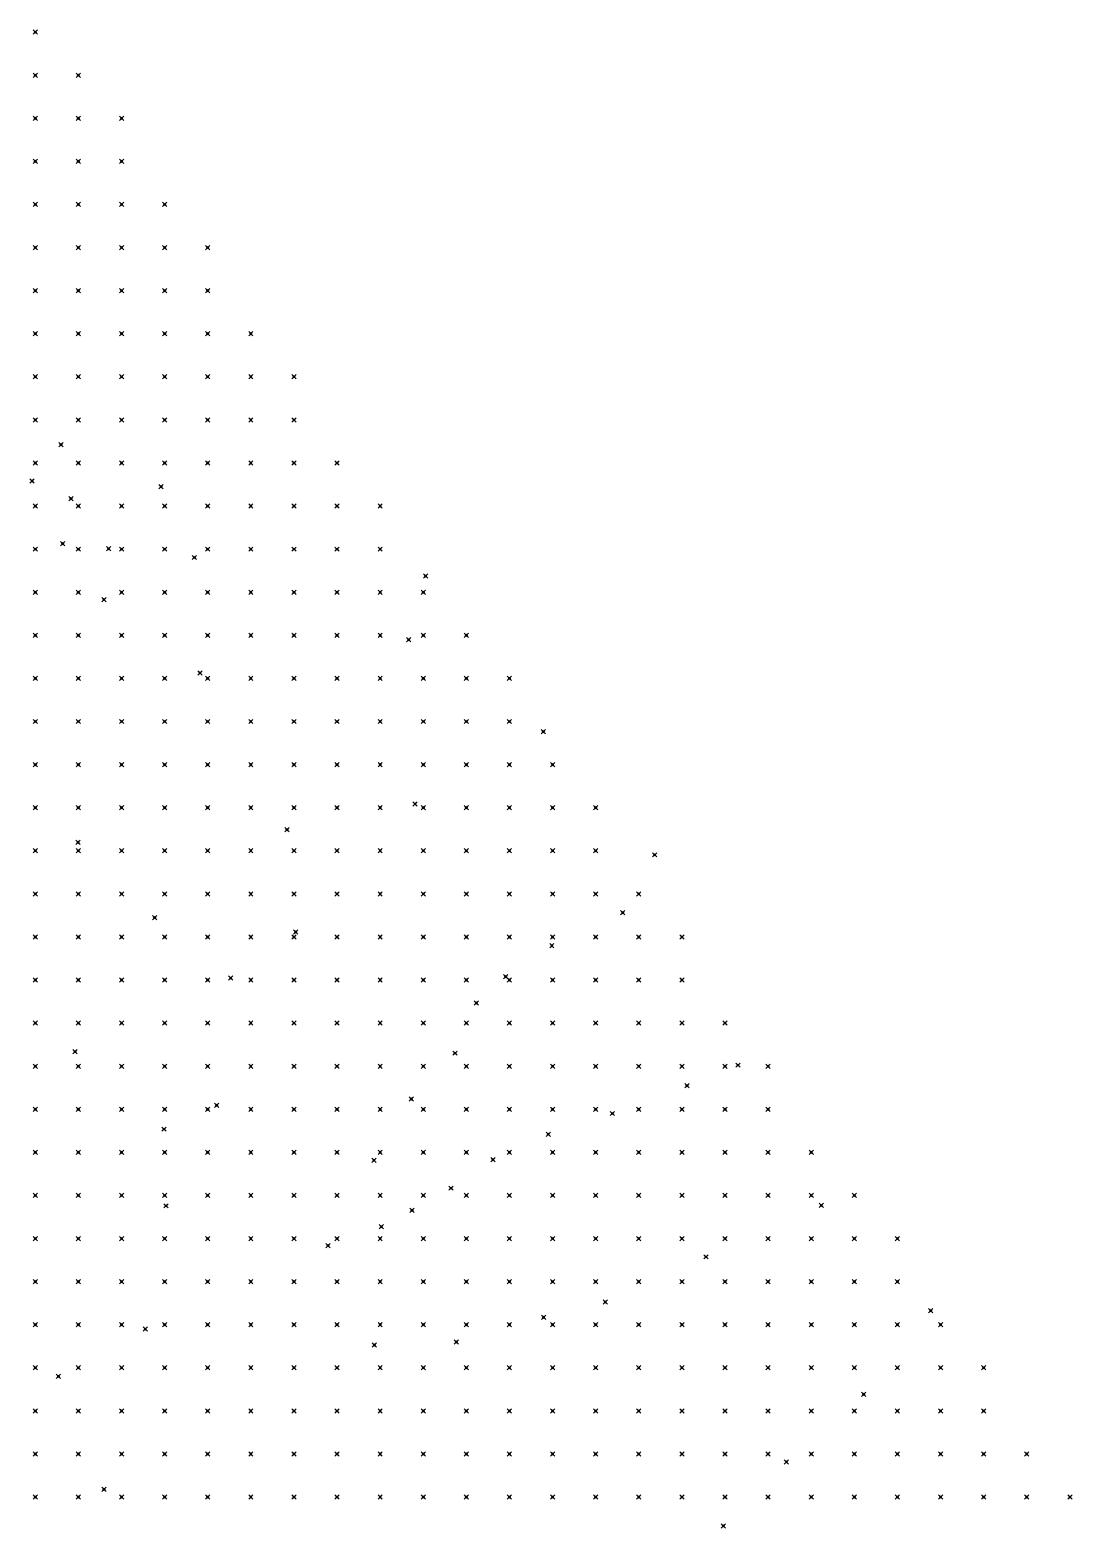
# Model space of a CAD drawing. Header units: metres. Extents: x 441556 to 446409, y 432338 to 461058.
# Drawn here: x 444581.1 to 444653.6, y 445010.5 to 445114.8 of the extents above; entities that cross this region are included whole.
import ezdxf

# ---------------------------------------------------------------- set-up
doc = ezdxf.new("R2010")
doc.units = ezdxf.units.M
doc.header["$MEASUREMENT"] = 0
doc.header["$PDMODE"] = 35
doc.header["$PDSIZE"] = 0.15
doc.layers.add('DTM-NOK-RevN_LIDAR_co_lidar', color=91, linetype='Continuous', lineweight=0)
doc.layers.add('DTM-NOK-RevN_RTK', color=32, linetype='Continuous', lineweight=0)

msp = doc.modelspace()

# ---------------------------------------------------------------- linework, layer by layer
at = {"layer": 'DTM-NOK-RevN_LIDAR_co_lidar'}
for p in [(444581.435, 445114.655, 375.64), (444581.435, 445111.656, 375.27), (444584.434, 445111.656, 376.249), (444581.435, 445108.656, 375.028), (444584.434, 445108.656, 375.751), (444587.434, 445108.656, 376.972), (444581.435, 445105.657, 374.471), (444584.434, 445105.657, 375.872), (444587.434, 445105.657, 377.16), (444581.435, 445102.658, 373.727), (444584.434, 445102.658, 376.088), (444587.434, 445102.658, 377.391), (444590.433, 445102.658, 378.201), (444581.435, 445099.658, 373.585), (444584.434, 445099.658, 376.193), (444587.434, 445099.658, 377.491), (444590.433, 445099.658, 377.925), (444593.432, 445099.658, 379.659), (444581.435, 445096.659, 374.246), (444584.434, 445096.659, 376.615), (444587.434, 445096.659, 377.964), (444590.433, 445096.659, 378.679), (444593.432, 445096.659, 380.066), (444581.435, 445093.66, 374.739), (444584.434, 445093.66, 377.166), (444587.434, 445093.66, 378.848), (444590.433, 445093.66, 379.91), (444593.432, 445093.66, 381.484), (444596.432, 445093.66, 383.294), (444581.435, 445090.66, 375.142), (444584.434, 445090.66, 377.35), (444587.434, 445090.66, 379.279), (444590.433, 445090.66, 381.017), (444593.432, 445090.66, 383.171), (444596.432, 445090.66, 385.041), (444599.431, 445090.66, 386.334), (444581.435, 445087.661, 375.387), (444584.434, 445087.661, 377.421), (444587.434, 445087.661, 379.634), (444590.433, 445087.661, 381.99), (444593.432, 445087.661, 384.094), (444596.432, 445087.661, 385.44), (444599.431, 445087.661, 386.971), (444581.435, 445084.662, 375.575), (444584.434, 445084.662, 377.981), (444587.434, 445084.662, 380.443), (444590.433, 445084.662, 382.527), (444593.432, 445084.662, 384.053), (444596.432, 445084.662, 385.094), (444599.431, 445084.662, 386.578), (444602.43, 445084.662, 387.86), (444581.435, 445081.662, 376.467), (444584.434, 445081.662, 378.747), (444587.434, 445081.662, 380.711), (444590.433, 445081.662, 382.237), (444593.432, 445081.662, 383.326), (444596.432, 445081.662, 384.849), (444599.431, 445081.662, 386.697), (444602.43, 445081.662, 386.686), (444605.43, 445081.662, 387.178), (444581.435, 445078.663, 377.137), (444584.434, 445078.663, 378.791), (444587.434, 445078.663, 380.15), (444590.433, 445078.663, 381.266), (444593.432, 445078.663, 382.262), (444596.432, 445078.663, 384.052), (444599.431, 445078.663, 385.882), (444602.43, 445078.663, 385.322), (444605.43, 445078.663, 385.232), (444581.435, 445075.664, 377.209), (444584.434, 445075.664, 378.093), (444587.434, 445075.664, 378.85), (444590.433, 445075.664, 379.782), (444593.432, 445075.664, 380.832), (444596.432, 445075.664, 381.939), (444599.431, 445075.664, 383.149), (444602.43, 445075.664, 383.929), (444605.43, 445075.664, 384.211), (444608.429, 445075.664, 384.603), (444581.435, 445072.664, 376.238), (444584.434, 445072.664, 376.776), (444587.434, 445072.664, 376.994), (444590.433, 445072.664, 377.689), (444593.432, 445072.664, 378.813), (444596.432, 445072.664, 379.72), (444599.431, 445072.664, 380.836), (444602.43, 445072.664, 382.431), (444605.43, 445072.664, 383.803), (444608.429, 445072.664, 384.776), (444611.429, 445072.664, 386.694), (444581.435, 445069.665, 374.51), (444584.434, 445069.665, 374.864), (444587.434, 445069.665, 374.969), (444590.433, 445069.665, 375.469), (444593.432, 445069.665, 376.577), (444596.432, 445069.665, 377.664), (444599.431, 445069.665, 379.175), (444602.43, 445069.665, 381.648), (444605.43, 445069.665, 383.723), (444608.429, 445069.665, 385.126), (444611.429, 445069.665, 386.896), (444614.428, 445069.665, 388.619), (444581.435, 445066.666, 372.538), (444584.434, 445066.666, 372.497), (444587.434, 445066.666, 372.253), (444590.433, 445066.666, 373.053), (444593.432, 445066.666, 375.06), (444596.432, 445066.666, 376.982), (444599.431, 445066.666, 378.395), (444602.43, 445066.666, 380.07), (444605.43, 445066.666, 383.195), (444608.429, 445066.666, 384.891), (444611.429, 445066.666, 386.296), (444614.428, 445066.666, 387.732), (444581.435, 445063.666, 370.486), (444584.434, 445063.666, 370.514), (444587.434, 445063.666, 370.83), (444590.433, 445063.666, 371.223), (444593.432, 445063.666, 373.382), (444596.432, 445063.666, 376.45), (444599.431, 445063.666, 377.277), (444602.43, 445063.666, 378.531), (444605.43, 445063.666, 381.207), (444608.429, 445063.666, 383.814), (444611.429, 445063.666, 385.101), (444614.428, 445063.666, 387.054), (444617.427, 445063.666, 388.454), (444581.435, 445060.667, 368.314), (444584.434, 445060.667, 368.406), (444587.434, 445060.667, 369.075), (444590.433, 445060.667, 370.446), (444593.432, 445060.667, 372.597), (444596.432, 445060.667, 374.714), (444599.431, 445060.667, 376.009), (444602.43, 445060.667, 377.137), (444605.43, 445060.667, 378.859), (444608.429, 445060.667, 382.726), (444611.429, 445060.667, 384.131), (444614.428, 445060.667, 386.048), (444617.427, 445060.667, 387.75), (444620.427, 445060.667, 389.497), (444581.435, 445057.668, 366.584), (444584.434, 445057.668, 367.009), (444587.434, 445057.668, 368.108), (444590.433, 445057.668, 369.642), (444593.432, 445057.668, 371.718), (444596.432, 445057.668, 373.957), (444599.431, 445057.668, 375.65), (444602.43, 445057.668, 378.083), (444605.43, 445057.668, 381.262), (444608.429, 445057.668, 382.596), (444611.429, 445057.668, 384.084), (444614.428, 445057.668, 385.773), (444617.427, 445057.668, 387.284), (444620.427, 445057.668, 389.028), (444581.435, 445054.668, 365.372), (444584.434, 445054.668, 366.149), (444587.434, 445054.668, 367.507), (444590.433, 445054.668, 369.26), (444593.432, 445054.668, 371.114), (444596.432, 445054.668, 373.975), (444599.431, 445054.668, 376.885), (444602.43, 445054.668, 378.052), (444605.43, 445054.668, 380.427), (444608.429, 445054.668, 382.367), (444611.429, 445054.668, 383.463), (444614.428, 445054.668, 384.983), (444617.427, 445054.668, 386.634), (444620.427, 445054.668, 387.901), (444623.426, 445054.668, 389.033), (444581.435, 445051.669, 364.379), (444584.434, 445051.669, 365.538), (444587.434, 445051.669, 366.939), (444590.433, 445051.669, 368.875), (444593.432, 445051.669, 370.999), (444596.432, 445051.669, 373.632), (444599.431, 445051.669, 376.476), (444602.43, 445051.669, 377.738), (444605.43, 445051.669, 379.423), (444608.429, 445051.669, 380.629), (444611.429, 445051.669, 382.013), (444614.428, 445051.669, 384.241), (444617.427, 445051.669, 385.737), (444620.427, 445051.669, 387.151), (444623.426, 445051.669, 388.569), (444626.425, 445051.669, 390.219), (444581.435, 445048.67, 363.884), (444584.434, 445048.67, 365.166), (444587.434, 445048.67, 366.821), (444590.433, 445048.67, 368.784), (444593.432, 445048.67, 370.796), (444596.432, 445048.67, 373.198), (444599.431, 445048.67, 375.53), (444602.43, 445048.67, 376.68), (444605.43, 445048.67, 378.06), (444608.429, 445048.67, 380.045), (444611.429, 445048.67, 381.667), (444614.428, 445048.67, 382.991), (444617.427, 445048.67, 384.844), (444620.427, 445048.67, 386.674), (444623.426, 445048.67, 387.996), (444626.425, 445048.67, 389.953), (444581.435, 445045.67, 363.758), (444584.434, 445045.67, 365.237), (444587.434, 445045.67, 366.98), (444590.433, 445045.67, 368.464), (444593.432, 445045.67, 369.975), (444596.432, 445045.67, 372.065), (444599.431, 445045.67, 374.047), (444602.43, 445045.67, 375.552), (444605.43, 445045.67, 377.444), (444608.429, 445045.67, 379.226), (444611.429, 445045.67, 380.498), (444614.428, 445045.67, 382.153), (444617.427, 445045.67, 384.619), (444620.427, 445045.67, 386.281), (444623.426, 445045.67, 387.199), (444626.425, 445045.67, 388.149), (444629.425, 445045.67, 389.232), (444581.435, 445042.671, 363.655), (444584.434, 445042.671, 365.333), (444587.434, 445042.671, 367.022), (444590.433, 445042.671, 368.636), (444593.432, 445042.671, 369.976), (444596.432, 445042.671, 371.088), (444599.431, 445042.671, 372.604), (444602.43, 445042.671, 374.32), (444605.43, 445042.671, 376.094), (444608.429, 445042.671, 377.549), (444611.429, 445042.671, 379.083), (444614.428, 445042.671, 380.738), (444617.427, 445042.671, 382.847), (444620.427, 445042.671, 384.339), (444623.426, 445042.671, 386), (444626.425, 445042.671, 387.161), (444629.425, 445042.671, 388.617), (444632.424, 445042.671, 390.304), (444581.435, 445039.672, 363.617), (444584.434, 445039.672, 365.378), (444587.434, 445039.672, 367.091), (444590.433, 445039.672, 368.426), (444593.432, 445039.672, 369.199), (444596.432, 445039.672, 369.921), (444599.431, 445039.672, 371.208), (444602.43, 445039.672, 372.922), (444605.43, 445039.672, 374.622), (444608.429, 445039.672, 376.399), (444611.429, 445039.672, 378.343), (444614.428, 445039.672, 380.209), (444617.427, 445039.672, 381.894), (444620.427, 445039.672, 383.493), (444623.426, 445039.672, 385.214), (444626.425, 445039.672, 386.677), (444629.425, 445039.672, 388.146), (444632.424, 445039.672, 389.089), (444581.435, 445036.672, 363.702), (444584.434, 445036.672, 365.467), (444587.434, 445036.672, 366.932), (444590.433, 445036.672, 368.084), (444593.432, 445036.672, 368.243), (444596.432, 445036.672, 368.21), (444599.431, 445036.672, 369.524), (444602.43, 445036.672, 371.386), (444605.43, 445036.672, 373.46), (444608.429, 445036.672, 375.336), (444611.429, 445036.672, 377.672), (444614.428, 445036.672, 379.811), (444617.427, 445036.672, 381.435), (444620.427, 445036.672, 382.875), (444623.426, 445036.672, 384.548), (444626.425, 445036.672, 386.027), (444629.425, 445036.672, 387.447), (444632.424, 445036.672, 388.232), (444635.423, 445036.672, 389.457), (444581.435, 445033.673, 363.702), (444584.434, 445033.673, 365.224), (444587.434, 445033.673, 365.991), (444590.433, 445033.673, 366.38), (444593.432, 445033.673, 366.332), (444596.432, 445033.673, 366.547), (444599.431, 445033.673, 367.914), (444602.43, 445033.673, 369.982), (444605.43, 445033.673, 372.293), (444608.429, 445033.673, 374.378), (444611.429, 445033.673, 377.031), (444614.428, 445033.673, 378.85), (444617.427, 445033.673, 380.554), (444620.427, 445033.673, 382.033), (444623.426, 445033.673, 383.575), (444626.425, 445033.673, 385.185), (444629.425, 445033.673, 386.509), (444632.424, 445033.673, 387.585), (444635.423, 445033.673, 388.626), (444638.423, 445033.673, 389.85), (444581.435, 445030.674, 363.346), (444584.434, 445030.674, 364.319), (444587.434, 445030.674, 364.618), (444590.433, 445030.674, 364.57), (444593.432, 445030.674, 364.669), (444596.432, 445030.674, 365.476), (444599.431, 445030.674, 367), (444602.43, 445030.674, 368.986), (444605.43, 445030.674, 371.17), (444608.429, 445030.674, 373.398), (444611.429, 445030.674, 375.764), (444614.428, 445030.674, 377.326), (444617.427, 445030.674, 379.291), (444620.427, 445030.674, 380.921), (444623.426, 445030.674, 382.403), (444626.425, 445030.674, 384.203), (444629.425, 445030.674, 385.333), (444632.424, 445030.674, 386.518), (444635.423, 445030.674, 387.739), (444638.423, 445030.674, 388.856), (444641.422, 445030.674, 390.4), (444581.435, 445027.674, 362.35), (444584.434, 445027.674, 362.884), (444587.434, 445027.674, 363.197), (444590.433, 445027.674, 363.39), (444593.432, 445027.674, 363.731), (444596.432, 445027.674, 364.581), (444599.431, 445027.674, 366.145), (444602.43, 445027.674, 368.046), (444605.43, 445027.674, 370.067), (444608.429, 445027.674, 372.143), (444611.429, 445027.674, 374.141), (444614.428, 445027.674, 375.822), (444617.427, 445027.674, 377.866), (444620.427, 445027.674, 379.777), (444623.426, 445027.674, 381.35), (444626.425, 445027.674, 382.879), (444629.425, 445027.674, 383.979), (444632.424, 445027.674, 385.213), (444635.423, 445027.674, 386.565), (444638.423, 445027.674, 387.942), (444641.422, 445027.674, 389.613), (444581.435, 445024.675, 361.029), (444584.434, 445024.675, 361.503), (444587.434, 445024.675, 362.002), (444590.433, 445024.675, 362.475), (444593.432, 445024.675, 362.946), (444596.432, 445024.675, 363.803), (444599.431, 445024.675, 365.379), (444602.43, 445024.675, 367.11), (444605.43, 445024.675, 368.902), (444608.429, 445024.675, 370.819), (444611.429, 445024.675, 372.73), (444614.428, 445024.675, 374.719), (444617.427, 445024.675, 376.428), (444620.427, 445024.675, 378.682), (444623.426, 445024.675, 380.172), (444626.425, 445024.675, 381.431), (444629.425, 445024.675, 382.78), (444632.424, 445024.675, 384.24), (444635.423, 445024.675, 385.643), (444638.423, 445024.675, 387.257), (444641.422, 445024.675, 388.781), (444644.421, 445024.675, 390.102), (444581.435, 445021.676, 359.864), (444584.434, 445021.676, 360.487), (444587.434, 445021.676, 361.106), (444590.433, 445021.676, 361.667), (444593.432, 445021.676, 362.089), (444596.432, 445021.676, 362.808), (444599.431, 445021.676, 364.332), (444602.43, 445021.676, 366.081), (444605.43, 445021.676, 367.653), (444608.429, 445021.676, 369.428), (444611.429, 445021.676, 371.15), (444614.428, 445021.676, 373.269), (444617.427, 445021.676, 374.948), (444620.427, 445021.676, 377.172), (444623.426, 445021.676, 378.713), (444626.425, 445021.676, 380.278), (444629.425, 445021.676, 381.843), (444632.424, 445021.676, 383.411), (444635.423, 445021.676, 384.839), (444638.423, 445021.676, 386.448), (444641.422, 445021.676, 387.865), (444644.421, 445021.676, 389.159), (444647.421, 445021.676, 390.297), (444581.435, 445018.676, 358.962), (444584.434, 445018.676, 359.693), (444587.434, 445018.676, 360.326), (444590.433, 445018.676, 360.825), (444593.432, 445018.676, 361.131), (444596.432, 445018.676, 361.577), (444599.431, 445018.676, 362.895), (444602.43, 445018.676, 364.919), (444605.43, 445018.676, 366.437), (444608.429, 445018.676, 368.016), (444611.429, 445018.676, 369.546), (444614.428, 445018.676, 371.351), (444617.427, 445018.676, 373.5), (444620.427, 445018.676, 375.234), (444623.426, 445018.676, 377.165), (444626.425, 445018.676, 379.096), (444629.425, 445018.676, 380.867), (444632.424, 445018.676, 382.413), (444635.423, 445018.676, 383.84), (444638.423, 445018.676, 385.439), (444641.422, 445018.676, 386.844), (444644.421, 445018.676, 387.982), (444647.421, 445018.676, 389.077), (444581.435, 445015.677, 358.289), (444584.434, 445015.677, 358.962), (444587.434, 445015.677, 359.566), (444590.433, 445015.677, 360.029), (444593.432, 445015.677, 360.379), (444596.432, 445015.677, 361.024), (444599.431, 445015.677, 362.318), (444602.43, 445015.677, 364.099), (444605.43, 445015.677, 365.449), (444608.429, 445015.677, 366.793), (444611.429, 445015.677, 368.248), (444614.428, 445015.677, 369.625), (444617.427, 445015.677, 371.985), (444620.427, 445015.677, 373.598), (444623.426, 445015.677, 375.605), (444626.425, 445015.677, 377.676), (444629.425, 445015.677, 379.625), (444632.424, 445015.677, 381.335), (444635.423, 445015.677, 382.892), (444638.423, 445015.677, 384.361), (444641.422, 445015.677, 385.652), (444644.421, 445015.677, 386.748), (444647.421, 445015.677, 387.797), (444650.42, 445015.677, 388.864), (444581.435, 445012.677, 357.46), (444584.434, 445012.677, 358.039), (444587.434, 445012.677, 358.64), (444590.433, 445012.677, 359.257), (444593.432, 445012.677, 359.877), (444596.432, 445012.677, 360.756), (444599.431, 445012.677, 362.026), (444602.43, 445012.677, 363.425), (444605.43, 445012.677, 364.346), (444608.429, 445012.677, 365.247), (444611.429, 445012.677, 366.476), (444614.428, 445012.677, 367.707), (444617.427, 445012.677, 370.042), (444620.427, 445012.677, 372.295), (444623.426, 445012.677, 374.188), (444626.425, 445012.677, 376.444), (444629.425, 445012.677, 378.16), (444632.424, 445012.677, 379.944), (444635.423, 445012.677, 381.659), (444638.423, 445012.677, 383.011), (444641.422, 445012.677, 384.261), (444644.421, 445012.677, 385.498), (444647.421, 445012.677, 386.642), (444650.42, 445012.677, 387.79), (444653.419, 445012.677, 389.115)]:
    msp.add_point(p, dxfattribs=at)
at = {"layer": 'DTM-NOK-RevN_RTK'}
for p in [(444583.224, 445085.933, 376.38), (444581.215, 445083.413, 376.194), (444590.188, 445083.017, 382.574), (444583.916, 445082.173, 378.199), (444583.337, 445079.044, 378.668), (444586.532, 445078.689, 380.146), (444592.499, 445078.083, 382.103), (444608.591, 445076.789, 384.536), (444586.207, 445075.157, 378.884), (444607.413, 445072.355, 384.046), (444592.89, 445070.05, 376.738), (444616.787, 445065.958, 388.838), (444607.865, 445060.933, 382.297), (444598.952, 445059.131, 375.663), (444584.414, 445058.257, 367.251), (444624.521, 445057.385, 390.567), (444589.744, 445053.017, 368.52), (444622.313, 445053.356, 388.273), (444599.548, 445052.017, 375.731), (444617.375, 445051.052, 385.979), (444595.035, 445048.801, 372.301), (444614.165, 445048.907, 383.539), (444612.117, 445047.068, 381.88), (444584.208, 445043.689, 365.355), (444610.635, 445043.579, 378.903), (444630.322, 445042.744, 389.221), (444626.775, 445041.311, 387.26), (444607.594, 445040.387, 376.312), (444594.05, 445039.943, 370.076), (444621.59, 445039.38, 384.222), (444590.387, 445038.288, 368.959), (444617.124, 445037.938, 381.688), (444604.991, 445036.128, 373.79), (444613.271, 445036.162, 379.312), (444610.363, 445034.182, 376.634), (444590.536, 445032.952, 365.803), (444636.12, 445032.977, 388.688), (444607.651, 445032.641, 374.027), (444605.508, 445031.493, 371.766), (444601.803, 445030.189, 368.625), (444628.092, 445029.401, 384.434), (444621.09, 445026.252, 379.891), (444643.742, 445025.657, 390.276), (444589.084, 445024.368, 362.272), (444616.798, 445025.187, 376.483), (444610.73, 445023.468, 371.895), (444605.024, 445023.263, 367.809), (444583.046, 445021.077, 360.228), (444639.077, 445019.827, 386.333), (444633.7, 445015.128, 382.066), (444586.211, 445013.219, 358.777), (444629.313, 445010.673, 377.714)]:
    msp.add_point(p, dxfattribs=at)

doc.saveas('drawing.dxf')
